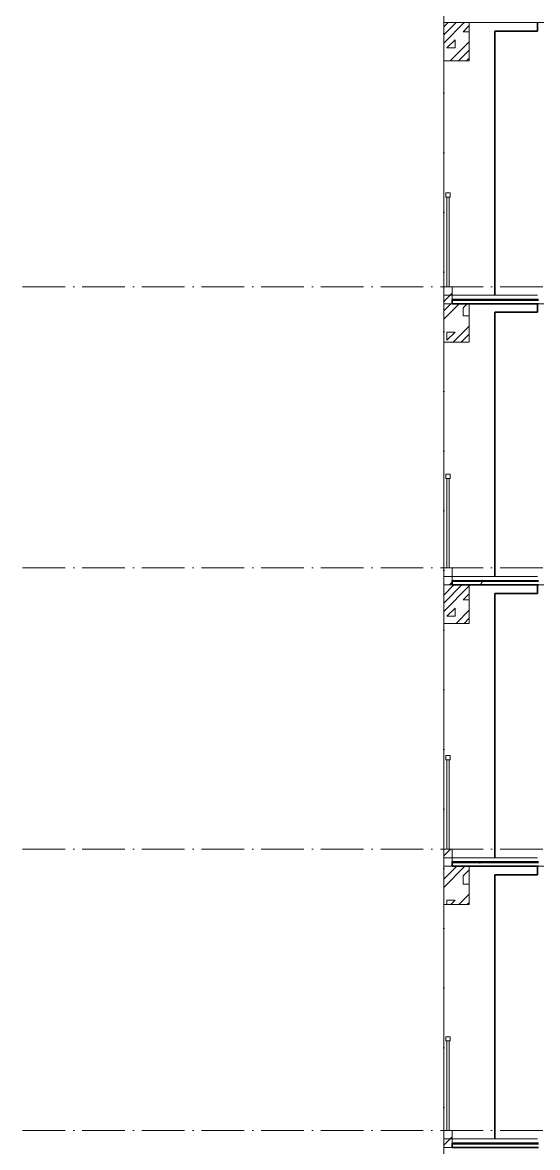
# Model space of a CAD drawing. Header units: millimetres. Extents: x -4940 to 55609, y -15283 to 93540.
# Drawn here: x -4940 to 1100, y 34900 to 48100 of the extents above; entities that cross this region are included whole.
import ezdxf

# ---------------------------------------------------------------- set-up
doc = ezdxf.new("R2010")
doc.units = ezdxf.units.MM
doc.linetypes.add('Grid Line', pattern=[14, 10, -2, 0, -2])
for name, color, linetype, lineweight in [('A-FLOR-HRAL', 41, 'Continuous', 5), ('A-FLOR-MCUT', 3, 'Continuous', 9), ('HATCH-TUONG', 152, 'Continuous', 9), ('NET CAT', 3, 'Continuous', 5), ('NET CATConcrete', 3, 'Continuous', 5), ('NET THAY 2', 55, 'Continuous', 5), ('NET-CAT', 3, 'Continuous', 9), ('NET-THAY', 2, 'Continuous', 15), ('TRUC', 225, 'Continuous', 5)]:
    doc.layers.add(name, color=color, linetype=linetype, lineweight=lineweight)
pattern_1 = [(45, (21278.48, 39800), (-141.4214, 141.4214), [])]
pattern_2 = [(0, (21278.48, 39800), (1625.6, 406.4), [67.056, -1152.144, 67.056, -1152.144, -6502.4]), (0, (21278.48, 39800), (1625.6, 406.4), [-2438.4, 67.056, -2371.344, 67.056, -1152.144, -2844.8]), (0, (21278.48, 39800), (1625.6, 406.4), [-6096, 67.056, -745.744, 67.056, -1964.944]), (120, (21888.08, 40003.2), (-1164.753, 1204.611), [67.056, -1152.144, 67.056, -7654.544]), (120, (21888.08, 40003.2), (-1164.753, 1204.611), [-1286.256, -1152.144, 67.056, -2371.344, -4064]), (120, (21888.08, 40003.2), (-1164.753, 1204.611), [-4876.8, 67.056, -1152.144, 67.056, -2777.744]), (120, (21888.08, 40003.2), (-1164.753, 1204.611), [-6163.056, -745.744, 67.056, -1964.944]), (240, (22091.28, 40816), (-460.847, -1611.011), [67.056, -1152.144, 67.056, -7654.544]), (240, (22091.28, 40816), (-460.847, -1611.011), [-1286.256, -1152.144, 67.056, -2371.344, -4064]), (240, (22091.28, 40816), (-460.847, -1611.011), [-4876.8, 67.056, -1152.144, 67.056, -2777.744]), (240, (22091.28, 40816), (-460.847, -1611.011), [-6163.056, -745.744, 67.056, -1964.944])]
pattern_3 = [(45, (21373.7, 39800), (-476.246, 476.246), []), (45, (21469, 39800), (-476.246, 476.246), []), (45, (21278.5, 39800), (-476.246, 476.246), []), (45, (21754.7, 39800), (-476.246, 476.246), []), (45, (21850, 39800), (-476.246, 476.246), []), (0, (21659.5, 39895.25), (0, 952.5), [95.25, -857.25]), (0, (21754.7, 39990.5), (0, 952.5), [95.25, -857.25]), (45, (21659.5, 39895.25), (0, 952.491), [134.684, -1212.342]), (45, (21754.7, 39895.25), (0, 952.491), [134.684, -1212.342]), (0, (21659.5, 39895.25), (0, 952.5), [95.25, -857.25]), (90, (21183.2, 39895.25), (-952.5, 6e-14), [95.25, -857.25]), (90, (21278.5, 39895.25), (-952.5, 6e-14), [190.5, -762]), (45, (21183.2, 39990.5), (0, 952.491), [134.684, -1212.342]), (90, (22040.5, 40181), (-952.5, 6e-14), [95.25, -857.25]), (0, (21945.2, 40181), (0, 952.5), [95.25, -857.25]), (45, (21945.2, 40181), (0, 952.491), [134.684, -1212.342]), (0, (22135.7, 39895.25), (0, 952.5), [95.25, -857.25]), (0, (22135.7, 40371.5), (0, 952.5), [95.25, -857.25]), (90, (22326.2, 40466.75), (-952.5, 6e-14), [95.25, -857.25]), (45, (22135.7, 40371.5), (0, 952.491), [269.367, -1077.66]), (45, (22231, 40371.5), (0, 952.491), [134.684, -1212.342]), (45, (22421.5, 40562), (0, 952.491), [134.684, -1212.342]), (0, (22421.5, 40657.25), (0, 952.5), [95.25, -857.25]), (90, (22421.5, 40562), (-952.5, 6e-14), [95.25, -857.25]), (0, (21754.7, 40562), (0, 952.5), [95.25, -857.25]), (0, (21945.2, 40657.25), (0, 952.5), [95.25, -857.25]), (90, (21850, 40562), (-952.5, 6e-14), [95.25, -857.25]), (90, (21945.2, 40562), (-952.5, 6e-14), [95.25, -857.25]), (45, (21754.7, 40562), (0, 952.491), [134.684, -1212.342]), (45, (21945.2, 40562), (0, 952.491), [134.684, -1212.342]), (135, (21397.46, 40014.8), (-952.491, 6e-14), [134.684, -1212.342]), (135, (21516.6, 40133.4), (-952.491, 6e-14), [134.683, -1212.342]), (135, (21588.04, 40204.8), (-952.491, 6e-14), [134.683, -1212.342]), (135, (21611.85, 40228.6), (-952.491, 6e-14), [134.683, -1212.342]), (135, (21659.5, 40276.25), (-952.491, 6e-14), [134.683, -1212.342]), (135, (21683.3, 40300.06), (-952.491, 6e-14), [134.683, -1212.342]), (135, (21754.7, 40371.5), (-952.491, 6e-14), [134.683, -1212.342]), (135, (21802.35, 40419.1), (-952.491, 6e-14), [134.683, -1212.342]), (45, (21397.46, 40014.8), (0, 952.491), [95.25, -1251.775]), (45, (21516.6, 40133.4), (0, 952.491), [67.36, -1279.665]), (45, (21683.3, 40300.06), (0, 952.491), [67.36, -1279.665]), (45, (21588.04, 40395.3), (0, 952.491), [67.36, -1279.665]), (45, (21754.7, 40371.5), (0, 952.491), [67.36, -1279.665]), (45, (21659.5, 40466.75), (0, 952.491), [67.36, -1279.665]), (0, (21302.7, 40109.5), (0, 952.5), [190.043, -762.457]), (0, (21516.6, 40323.9), (0, 952.5), [95.25, -857.25])]

# ---------------------------------------------------------------- blocks, each defined once
blk = doc.blocks.new('Railing - 25mm-77671-MẶT CẮT A-A')
at = {"layer": 'NET THAY 2', "color": 130, "lineweight": 9}
for p, q in [((42537, 22950), (42537, 21900)), ((42562, 21900), (42562, 22950))]:
    blk.add_line(p, q, dxfattribs=at)
blk = doc.blocks.new('Railing - Railing-227121-MẶT CẮT A-A')
at = {"layer": 'A-FLOR-HRAL', "color": 130, "lineweight": 9}
for p, q in [((25, 23000), (25, 22950)), ((75, 23000), (25, 23000)), ((75, 22950), (75, 23000)), ((25, 22950), (75, 22950))]:
    blk.add_line(p, q, dxfattribs=at)
at = {"extrusion": (0, 0, -1), "zscale": -1}
blk.add_blockref('Railing - 25mm-77671-MẶT CẮT A-A', (-42600, 0), dxfattribs=at)
blk = doc.blocks.new('ALC1807-ASCENT PLAZA-TANG DIEN HINH-TANG 5_rvt-5-MẶT CẮT A-A')
at = {"layer": 'HATCH-TUONG'}
h = blk.add_hatch(dxfattribs=at)
h.set_pattern_fill('FP_10', color=130, style=0, pattern_type=2)
h.set_pattern_definition(pattern_1)
h.paths.add_polyline_path([(0, 34900), (100, 34900), (100, 35100), (0, 35100)], flags=0)
at = {"layer": 'A-FLOR-MCUT', "color": 130}
blk.add_line((1110, 34940), (100, 34940), dxfattribs=at)
at = {"layer": 'NET-CAT', "color": 130}
for p, q in [((0, 35100), (0, 34900)), ((100, 35100), (0, 35100)), ((100, 34900), (100, 35100)), ((0, 34900), (100, 34900))]:
    blk.add_line(p, q, dxfattribs=at)
at = {"layer": 'NET-CAT', "color": 50, "lineweight": 35}
for p, q in [((1110, 34950), (100, 34950)), ((100, 34950), (100, 34900)), ((100, 34900), (1110, 34900))]:
    blk.add_line(p, q, dxfattribs=at)
at = {"layer": 'NET-THAY', "color": 50, "lineweight": 35}
for p, q in [((1100, 38100), (1100, 38200)), ((600, 35000), (600, 38100)), ((600, 38100), (700, 38100)), ((1100, 38100), (700, 38100))]:
    blk.add_line(p, q, dxfattribs=at)
at = {"color": 50, "lineweight": 35}
blk.add_blockref('Railing - Railing-227121-MẶT CẮT A-A', (0, 13200), dxfattribs=at)
blk = doc.blocks.new('ALC1807-ASCENT PLAZA-TANG DIEN HINH-TANG 5_rvt-6-MẶT CẮT A-A')
at = {"layer": 'HATCH-TUONG'}
h = blk.add_hatch(dxfattribs=at)
h.set_pattern_fill('FP_10', color=130, style=0, pattern_type=2)
h.set_pattern_definition(pattern_1)
h.paths.add_polyline_path([(0, 38200), (100, 38200), (100, 38400), (0, 38400)], flags=0)
at = {"layer": 'NET CAT', "lineweight": 9}
h = blk.add_hatch(dxfattribs=at)
h.set_pattern_fill('FP_9', color=130, style=0, pattern_type=2)
h.set_pattern_definition(pattern_2)
h.paths.add_polyline_path([(100, 38200), (1110, 38200), (1110, 38240), (100, 38240)], flags=0)
at = {"layer": 'A-FLOR-MCUT', "color": 130}
blk.add_line((1110, 38240), (100, 38240), dxfattribs=at)
at = {"layer": 'NET-CAT', "color": 130}
for p, q in [((0, 38400), (0, 38200)), ((100, 38400), (0, 38400)), ((100, 38200), (100, 38400)), ((0, 38200), (100, 38200))]:
    blk.add_line(p, q, dxfattribs=at)
at = {"layer": 'NET-CAT', "color": 50, "lineweight": 35}
for p, q in [((1110, 38250), (100, 38250)), ((100, 38250), (100, 38200)), ((100, 38200), (1110, 38200))]:
    blk.add_line(p, q, dxfattribs=at)
at = {"layer": 'NET-THAY', "color": 50, "lineweight": 35}
for p, q in [((1100, 41400), (1100, 41500)), ((600, 38300), (600, 41400)), ((600, 41400), (700, 41400)), ((1100, 41400), (700, 41400))]:
    blk.add_line(p, q, dxfattribs=at)
at = {"color": 50, "lineweight": 35}
blk.add_blockref('Railing - Railing-227121-MẶT CẮT A-A', (0, 16500), dxfattribs=at)
blk = doc.blocks.new('ALC1807-ASCENT PLAZA-TANG DIEN HINH-TANG 5_rvt-7-MẶT CẮT A-A')
at = {"layer": 'HATCH-TUONG'}
h = blk.add_hatch(dxfattribs=at)
h.set_pattern_fill('FP_10', color=130, style=0, pattern_type=2)
h.set_pattern_definition(pattern_1)
h.paths.add_polyline_path([(0, 41500), (100, 41500), (100, 41700), (0, 41700)], flags=0)
at = {"layer": 'NET CAT', "lineweight": 9}
h = blk.add_hatch(dxfattribs=at)
h.set_pattern_fill('FP_9', color=130, style=0, pattern_type=2)
h.set_pattern_definition(pattern_2)
h.paths.add_polyline_path([(100, 41500), (1110, 41500), (1110, 41540), (100, 41540)], flags=0)
at = {"layer": 'A-FLOR-MCUT', "color": 130}
blk.add_line((1110, 41540), (100, 41540), dxfattribs=at)
at = {"layer": 'NET-CAT', "color": 130}
for p, q in [((0, 41700), (0, 41500)), ((100, 41700), (0, 41700)), ((100, 41500), (100, 41700)), ((0, 41500), (100, 41500))]:
    blk.add_line(p, q, dxfattribs=at)
at = {"layer": 'NET-CAT', "color": 50, "lineweight": 35}
for p, q in [((1110, 41550), (100, 41550)), ((100, 41550), (100, 41500)), ((100, 41500), (1110, 41500))]:
    blk.add_line(p, q, dxfattribs=at)
at = {"layer": 'NET-THAY', "color": 50, "lineweight": 35}
for p, q in [((1100, 44700), (1100, 44800)), ((600, 41600), (600, 44700)), ((600, 44700), (700, 44700)), ((1100, 44700), (700, 44700))]:
    blk.add_line(p, q, dxfattribs=at)
at = {"color": 50, "lineweight": 35}
blk.add_blockref('Railing - Railing-227121-MẶT CẮT A-A', (0, 19800), dxfattribs=at)
blk = doc.blocks.new('ALC1807-ASCENT PLAZA-TANG DIEN HINH-TANG 5_rvt-8-MẶT CẮT A-A')
at = {"layer": 'HATCH-TUONG'}
h = blk.add_hatch(dxfattribs=at)
h.set_pattern_fill('FP_10', color=130, style=0, pattern_type=2)
h.set_pattern_definition(pattern_1)
h.paths.add_polyline_path([(0, 44800), (100, 44800), (100, 45000), (0, 45000)], flags=0)
at = {"layer": 'NET CAT', "lineweight": 9}
h = blk.add_hatch(dxfattribs=at)
h.set_pattern_fill('FP_9', color=130, style=0, pattern_type=2)
h.set_pattern_definition(pattern_2)
h.paths.add_polyline_path([(100, 44800), (1110, 44800), (1110, 44840), (100, 44840)], flags=0)
at = {"layer": 'A-FLOR-MCUT', "color": 130}
blk.add_line((1110, 44840), (100, 44840), dxfattribs=at)
at = {"layer": 'NET-CAT', "color": 130}
for p, q in [((0, 45000), (0, 44800)), ((100, 45000), (0, 45000)), ((100, 44800), (100, 45000)), ((0, 44800), (100, 44800))]:
    blk.add_line(p, q, dxfattribs=at)
at = {"layer": 'NET-CAT', "color": 50, "lineweight": 35}
for p, q in [((1110, 44850), (100, 44850)), ((100, 44850), (100, 44800)), ((100, 44800), (1110, 44800))]:
    blk.add_line(p, q, dxfattribs=at)
at = {"layer": 'NET-THAY', "color": 50, "lineweight": 35}
for p, q in [((1100, 48000), (1100, 48100)), ((600, 44900), (600, 48000)), ((600, 48000), (700, 48000)), ((1100, 48000), (700, 48000))]:
    blk.add_line(p, q, dxfattribs=at)
at = {"color": 50, "lineweight": 35}
blk.add_blockref('Railing - Railing-227121-MẶT CẮT A-A', (0, 23100), dxfattribs=at)

msp = doc.modelspace()

# ---------------------------------------------------------------- hatches: boundary and pattern name
at = {"layer": 'NET CATConcrete'}
h = msp.add_hatch(dxfattribs=at)
h.set_pattern_fill('FP_1', color=256, style=0, pattern_type=2)
h.set_pattern_definition(pattern_3)
h.paths.add_polyline_path([(299.9, 47650), (299.9, 48100), (-0.1, 48100), (-0.1, 47650)], flags=0)
h = msp.add_hatch(dxfattribs=at)
h.set_pattern_fill('FP_1', color=256, style=0, pattern_type=2)
h.set_pattern_definition(pattern_3)
h.paths.add_polyline_path([(299.9, 44350), (299.9, 44800), (-0.1, 44800), (-0.1, 44350)], flags=0)
h = msp.add_hatch(dxfattribs=at)
h.set_pattern_fill('FP_1', color=256, style=0, pattern_type=2)
h.set_pattern_definition(pattern_3)
h.paths.add_polyline_path([(299.9, 41050), (299.9, 41500), (-0.1, 41500), (-0.1, 41050)], flags=0)
h = msp.add_hatch(dxfattribs=at)
h.set_pattern_fill('FP_1', color=256, style=0, pattern_type=2)
h.set_pattern_definition(pattern_3)
h.paths.add_polyline_path([(299.9, 37750), (299.9, 38200), (-0.1, 38200), (-0.1, 37750)], flags=0)

# ---------------------------------------------------------------- linework, layer by layer
at = {"layer": 'NET CAT', "lineweight": 13}
for p, q in [((-0.1, 48100), (-0.1, 47650)), ((299.9, 47650), (299.9, 48100)), ((-0.1, 47650), (299.9, 47650)), ((-0.1, 44800), (-0.1, 44350)), ((299.9, 44350), (299.9, 44800)), ((-0.1, 44350), (299.9, 44350)), ((-0.1, 41500), (-0.1, 41050)), ((299.9, 41050), (299.9, 41500)), ((-0.1, 41050), (299.9, 41050)), ((-0.1, 38200), (-0.1, 37750)), ((299.9, 37750), (299.9, 38200)), ((-0.1, 37750), (299.9, 37750))]:
    msp.add_line(p, q, dxfattribs=at)
at = {"layer": 'NET CAT'}
for p, q in [((-0.1, 47650), (-0.1, 45000)), ((-0.1, 44350), (-0.1, 41700)), ((-0.1, 41050), (-0.1, 38400)), ((-0.1, 37750), (-0.1, 35100))]:
    msp.add_line(p, q, dxfattribs=at)
at = {"layer": 'NET CATConcrete'}
for p, q in [((299.9, 48100), (-0.1, 48100)), ((299.9, 44800), (-0.1, 44800)), ((299.9, 41500), (-0.1, 41500)), ((299.9, 38200), (-0.1, 38200))]:
    msp.add_line(p, q, dxfattribs=at)
at = {"layer": 'NET-CAT', "lineweight": 15}
for p, q in [((-0.1, 48200), (-0.1, 48100)), ((299.9, 48100), (11299.9, 48100)), ((1099.9, 44900), (-0.1, 44900)), ((-0.1, 44900), (-0.1, 44800)), ((299.9, 44800), (11299.9, 44800)), ((1099.9, 41600), (-0.1, 41600)), ((-0.1, 41600), (-0.1, 41500)), ((299.9, 41500), (11299.9, 41500)), ((1099.9, 38300), (-0.1, 38300)), ((-0.1, 38300), (-0.1, 38200)), ((299.9, 38200), (11299.9, 38200)), ((1099.9, 35000), (-0.1, 35000)), ((-0.1, 35000), (-0.1, 34900))]:
    msp.add_line(p, q, dxfattribs=at)
at = {"layer": 'NET-THAY', "lineweight": 9}
for p, q in [((-0.1, 48100), (299.9, 48100)), ((-0.1, 44800), (299.9, 44800)), ((-0.1, 41500), (299.9, 41500)), ((-0.1, 38200), (299.9, 38200))]:
    msp.add_line(p, q, dxfattribs=at)
at = {"layer": 'TRUC', "linetype": 'Grid Line', "ltscale": 50}
for p, q in [((-0.1, -12136), (-0.1, 93540.4)), ((-4939.7, 45000), (51521, 45000)), ((-4939.7, 41700), (51521, 41700)), ((-4939.7, 38400), (51521, 38400)), ((-4939.7, 35100), (51521, 35100))]:
    msp.add_line(p, q, dxfattribs=at)

# ---------------------------------------------------------------- block references
at = {"lineweight": 5}
for name in ['ALC1807-ASCENT PLAZA-TANG DIEN HINH-TANG 5_rvt-8-MẶT CẮT A-A', 'ALC1807-ASCENT PLAZA-TANG DIEN HINH-TANG 5_rvt-7-MẶT CẮT A-A', 'ALC1807-ASCENT PLAZA-TANG DIEN HINH-TANG 5_rvt-6-MẶT CẮT A-A', 'ALC1807-ASCENT PLAZA-TANG DIEN HINH-TANG 5_rvt-5-MẶT CẮT A-A']:
    msp.add_blockref(name, (0, 0), dxfattribs=at)

doc.saveas('drawing.dxf')
